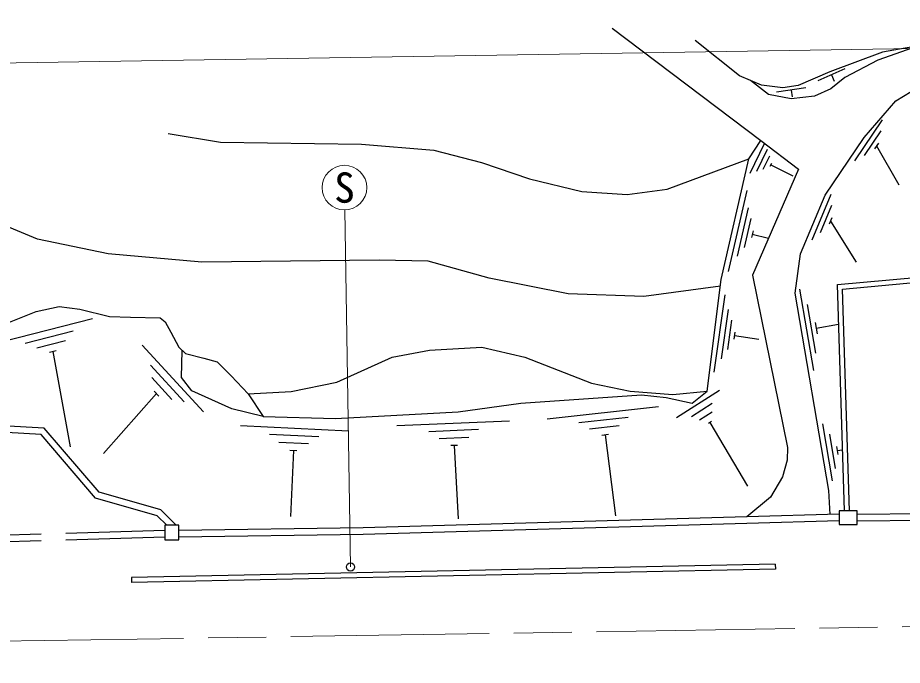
# Model space of a CAD drawing. Units: millimetres at full size, sheet at 1:1000; details may follow other scales. Extents: x 40000 to 680000, y 20000 to 380000.
# Drawn here: x 272755 to 326296, y 281482 to 320696 of the extents above; entities that cross this region are included whole.
import ezdxf
from ezdxf.enums import TextEntityAlignment as Align

# ---------------------------------------------------------------- set-up
doc = ezdxf.new("R2010")
doc.units = ezdxf.units.MM
doc.header["$LTSCALE"] = 1000
doc.linetypes.add('CHAIN', pattern=[18.5, 12, -1.5, 3.5, -1.5])
doc.linetypes.add('DASHED', pattern=[7.5, 6, -1.5])
for name, color, linetype, lineweight in [('M-BGD', 7, 'Continuous', 25), ('M-BMK', 2, 'CHAIN', 13), ('M-STR-HTXT', 7, 'Continuous', 13), ('M-STR-STRC', 7, 'Continuous', 25)]:
    doc.layers.add(name, color=color, linetype=linetype, lineweight=lineweight)
doc.styles.add('ＭＳ ゴシック', font='')
doc.styles.get('ＭＳ ゴシック').set_extended_font_data('MS Gothic')

msp = doc.modelspace()

# ---------------------------------------------------------------- linework, layer by layer
at = {"layer": 'M-BGD'}
for p, q in [((322826, 317594), (321175, 316876)), ((322000, 317235), (322168, 316850)), ((320453, 316448), (318672, 316183)), ((319563, 316315), (319624, 315900)), ((325079, 314505), (323394, 312022)), ((324990, 313840), (323979, 312350)), ((317082, 311282), (317961, 313075)), ((318121, 312719), (317461, 311373)), ((324851, 313100), (324615, 312753)), ((324733, 312927), (326091, 310574)), ((318259, 312318), (317862, 311510)), ((318376, 311876), (318284, 311688)), ((318330, 311782), (319677, 311121)), ((315770, 305336), (316910, 310237)), ((321969, 309997), (320816, 307228)), ((316972, 309180), (316292, 306258)), ((322015, 309328), (321323, 307666)), ((317128, 308527), (316720, 306774)), ((322027, 308576), (321865, 308188)), ((321946, 308382), (323502, 305899)), ((317264, 307787), (317169, 307378)), ((317216, 307583), (318199, 307354)), ((320076, 304267), (320918, 299339)), ((314905, 299242), (315578, 303908)), ((320540, 303332), (321046, 300375)), ((315753, 303017), (315324, 300048)), ((271830, 301082), (277276, 302484)), ((315964, 302380), (315707, 300599)), ((321030, 302249), (321148, 301559)), ((321089, 301904), (322438, 302135)), ((276118, 301721), (273212, 300973)), ((316162, 301655), (316103, 301239)), ((316133, 301447), (317617, 301233)), ((275649, 301136), (273906, 300687)), ((275093, 300528), (274686, 300423)), ((274889, 300476), (275934, 294715)), ((280285, 300861), (283995, 296839)), ((282826, 297442), (280792, 299647)), ((282089, 297578), (280868, 298901)), ((281148, 297934), (277954, 294305)), ((281290, 297780), (281005, 298089)), ((312622, 296490), (315223, 298151)), ((314797, 297345), (313533, 296537)), ((304792, 296397), (311540, 297144)), ((314786, 296804), (314028, 296320)), ((295709, 296000), (302527, 296280)), ((309707, 296488), (306725, 296158)), ((314738, 296239), (314561, 296126)), ((314649, 296183), (316926, 292329)), ((321470, 296108), (322059, 292658)), ((286246, 295994), (292768, 295681)), ((300635, 295752), (297638, 295629)), ((309160, 295975), (307371, 295777)), ((290983, 295316), (287987, 295460)), ((300054, 295278), (298256, 295204)), ((308523, 295451), (308106, 295405)), ((308315, 295428), (308934, 290543)), ((321883, 295469), (322237, 293399)), ((290362, 294895), (288565, 294982)), ((289652, 294479), (289232, 294499)), ((289442, 294489), (289276, 290488)), ((299383, 294800), (298964, 294783)), ((299173, 294791), (299414, 290343)), ((322315, 294726), (322397, 294243)), ((322356, 294484), (322677, 294539)), ((318608, 287606), (279638, 286790)), ((318608, 287606), (318615, 287306)), ((318615, 287306), (279644, 286490)), ((279638, 286790), (279644, 286490))]:
    msp.add_line(p, q, dxfattribs=at)
at = {"layer": 'M-BGD', "linetype": 'DASHED'}
for p, q in [((323567, 290638), (332836, 290731)), ((323567, 290238), (332840, 290332)), ((281663, 289645), (269871, 289300)), ((281663, 289245), (269883, 288900))]:
    msp.add_line(p, q, dxfattribs=at)
at = {"layer": 'M-BGD'}
for points in [[(308740, 320059), (317731, 313250), (320005, 311515), (317222, 305105), (319344, 294674), (319325, 293912), (319043, 292901), (318311, 291655), (316879, 290472)], [(371354, 317979), (364706, 310804), (360444, 307351), (345359, 304354), (342876, 304217), (339743, 306698), (336713, 310155), (335209, 312618), (334386, 314802), (333190, 317028), (332120, 318431), (330589, 318885), (327952, 319107), (325087, 318612), (321917, 317427), (319994, 316592), (319070, 316454), (317765, 316618), (316440, 317185), (313767, 319320)], [(327266, 318989), (324824, 318128), (322817, 317084), (321970, 316388), (320972, 315936), (319568, 315785), (318187, 316041), (317102, 316902)], [(321929, 290616), (321856, 292063), (319816, 304010), (320142, 306389), (321621, 309943), (323988, 313432), (325912, 315660), (327286, 316514), (329271, 316606), (330874, 315507), (332385, 313768), (334217, 309282), (335563, 307012), (337363, 305131), (340455, 302398), (341843, 301643), (343175, 301574), (355563, 304311), (362901, 305591), (372591, 316597)], [(271226, 301848), (273878, 302910), (275256, 303199), (276516, 303042), (278302, 302596), (279589, 302567), (281380, 302513), (281677, 302277), (282014, 301656), (282501, 300737), (282913, 300359), (284020, 300083), (284833, 299863), (285669, 299011), (286696, 297930), (287616, 296549), (291987, 296423), (299418, 296834), (303202, 297349), (310512, 297867), (311996, 297695), (313575, 297362), (314489, 298073), (315338, 304837), (317006, 312151), (317731, 313250)], [(281860, 313682), (285029, 313167), (293557, 313045), (297946, 312675), (300824, 311920), (303723, 310941), (306906, 310164), (309636, 309983), (312059, 310309), (317005, 312148)], [(315287, 304434), (310649, 303821), (306074, 303983), (301282, 304923), (297593, 305953), (294628, 306007), (283897, 305889), (278223, 306397), (273954, 307276), (270157, 308853)], [(322794, 290827), (322363, 304537), (328893, 305134)], [(323094, 290827), (322671, 304264), (328940, 304837)], [(282350, 289970), (281410, 290897), (277688, 291962), (274362, 295842), (268937, 296153), (263471, 296767), (258276, 297446), (255426, 298416), (253604, 299463), (252504, 300516), (251645, 302219), (250946, 304168)], [(281780, 289970), (281202, 290541), (277462, 291611), (274170, 295453), (268903, 295754), (263423, 296370), (258185, 297055), (255261, 298050), (253362, 299140), (252178, 300275), (251277, 302061), (250768, 303479)], [(287616, 296549), (285722, 297010), (283300, 298107), (282677, 298918), (282707, 300548)], [(286696, 297930), (289307, 298065), (292075, 298632), (295427, 300148), (297674, 300558), (300838, 300746), (303440, 300137), (307494, 298567), (309819, 298073), (312413, 297879), (314489, 298073)], [(322470, 290632), (316879, 290472), (293655, 289807), (282510, 289645)], [(322470, 290232), (316891, 290072), (293663, 289407), (282510, 289245)]]:
    msp.add_lwpolyline(points, dxfattribs=at)
for points in [[(322470, 290002), (323567, 290002), (323567, 290827), (322470, 290827)], [(281663, 289075), (282510, 289075), (282510, 289970), (281663, 289970)]]:
    msp.add_lwpolyline(points, close=True, dxfattribs=at)
at = {"layer": 'M-BMK'}
msp.add_lwpolyline([(75259, 310802), (86600, 305105), (97490, 300262), (108432, 296056), (120318, 292153), (129886, 289503), (142368, 286579), (152734, 284740), (166130, 282914), (170461, 282556), (179612, 281948), (194659, 281482), (207091, 281501), (270791, 282922), (370617, 284521), (470784, 286302), (523462, 287157), (539816, 287138), (556162, 286497), (558483, 286367), (565657, 285802), (571050, 285331)], dxfattribs=at)
at = {"layer": 'M-STR-HTXT'}
msp.add_line((292899, 287436), (292555, 309059), dxfattribs=at)
msp.add_lwpolyline([(160596, 318992), (169939, 317718), (173064, 317460), (181314, 316912), (195174, 316482), (206674, 316500), (270120, 317916), (370026, 319516), (470189, 321297), (523199, 322158), (540523, 322137), (557825, 321458), (560835, 321290), (568555, 320682), (573688, 320234)], dxfattribs=at)
msp.add_circle((292534, 310409), 1350, dxfattribs=at)
at = {"layer": 'M-STR-STRC'}
msp.add_circle((292899, 287436), 250, dxfattribs=at)

# ---------------------------------------------------------------- texts
at = {"layer": 'M-STR-HTXT', "style": 'ＭＳ ゴシック'}
msp.add_text('S', height=1833, dxfattribs=at).set_placement((292534, 310409), align=Align.MIDDLE_CENTER)

doc.saveas('drawing.dxf')
